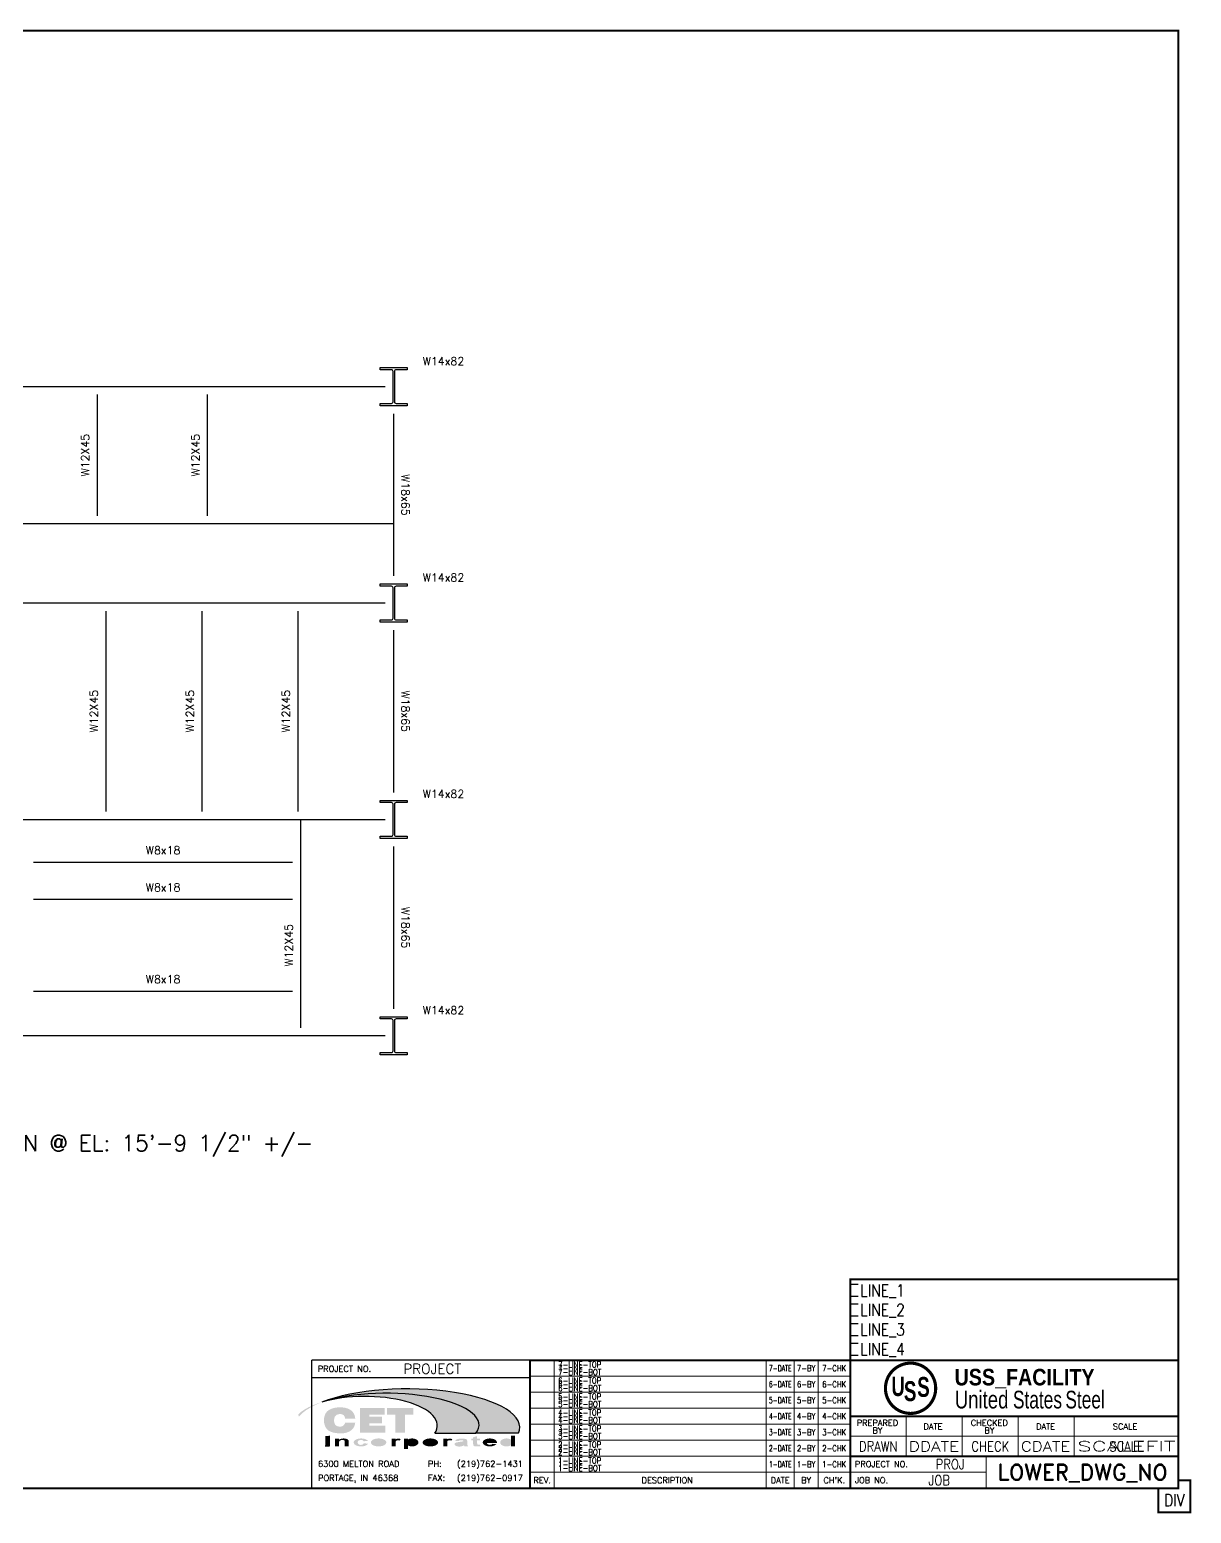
# Model space of a CAD drawing. Header units: inches. Extents: x 4 to 836, y 12 to 2277.
# Drawn here: x 401 to 836, y 12 to 568 of the extents above; entities that cross this region are included whole.
import ezdxf
from ezdxf.enums import TextEntityAlignment as Align

# ---------------------------------------------------------------- set-up
doc = ezdxf.new("R2010")
doc.units = ezdxf.units.IN
doc.header["$LTSCALE"] = 9
doc.header["$MEASUREMENT"] = 0
for name, color, linetype in [('BORDER', 7, 'Continuous'), ('L2', 7, 'Continuous'), ('Section', 3, 'Continuous')]:
    doc.layers.add(name, color=color, linetype=linetype)
doc.styles.add('BORDER1', font='romans.shx')
doc.styles.add('BORDER2', font='ROMANS', dxfattribs={"width": 0.8, "height": 0.12})
doc.styles.add('ROMAND', font='romand.shx', dxfattribs={"height": 4.5})
doc.styles.add('ROMANS', font='romans.shx', dxfattribs={"height": 3})
doc.styles.add('USSLOGO', font='sanss___.ttf')
doc.styles.add('USSLOGOBOLD', font='sanssb__.ttf')

msp = doc.modelspace()

# ---------------------------------------------------------------- hatches: boundary and pattern name
at = {"layer": 'BORDER'}
h = msp.add_hatch(dxfattribs=at)
h.set_pattern_fill('DOTS,_O', color=30, scale=5.208482, angle=45)
h.set_pattern_definition([(45, (523.21603, 25.46804), (-0.1150923, 0.3452768), [0, -0.3255301])])
h.paths.add_polyline_path([(501.31, 48.65), (502.48, 49.62), (503.88, 50.56), (505.52, 51.44), (507.37, 52.28), (509.44, 53.05), (511.68, 53.77), (514.11, 54.41), (516.68, 54.98), (519.39, 55.47), (522.21, 55.88), (525.12, 56.2), (528.1, 56.43), (531.13, 56.57), (534.18, 56.62), (537.23, 56.58), (540.26, 56.45), (543.24, 56.23), (546.16, 55.92), (548.98, 55.53), (551.68, 55.05), (554.26, 54.49), (556.68, 53.86), (558.93, 53.15), (560.99, 52.38), (562.84, 51.55), (564.48, 50.67), (565.88, 49.75), (567.04, 48.78), (567.95, 47.78), (568.61, 46.76), (569, 45.72), (569.12, 44.68), (568.98, 43.63), (567.94, 41.63), (583.84, 41.63), (584.29, 43.08), (584.32, 44.35), (584.03, 45.62), (583.41, 46.88), (582.47, 48.11), (581.22, 49.3), (579.66, 50.46), (577.81, 51.56), (575.69, 52.61), (573.3, 53.58), (570.68, 54.48), (567.83, 55.3), (564.78, 56.03), (561.56, 56.67), (558.18, 57.2), (554.68, 57.63), (551.08, 57.96), (547.42, 58.17), (543.71, 58.28), (539.99, 58.27), (536.29, 58.15), (532.63, 57.92), (529.04, 57.58), (525.56, 57.13), (522.2, 56.59), (519, 55.94), (515.98, 55.2), (513.16, 54.37), (510.56, 53.46), (508.21, 52.47), (506.12, 51.42), (504.31, 50.31), (502.8, 49.14), (501.59, 47.94)])
h.paths.add_polyline_path([(534.89, 50.87), (534.89, 48.86), (538.03, 48.86), (538.03, 42.16), (541.04, 42.16), (541.04, 48.86), (544.17, 48.86), (544.17, 50.87)])
h.paths.add_polyline_path([(533.49, 48.86), (533.49, 50.87), (524.7, 50.87), (524.7, 42.16), (533.78, 42.16), (533.78, 44.17), (527.75, 44.17), (527.75, 45.68), (532.42, 45.68), (532.42, 47.61), (527.75, 47.61), (527.75, 48.86)])
h.paths.add_polyline_path([(518.63, 48.51), (518.84, 48.2), (518.96, 47.94), (519.07, 47.63), (519.12, 47.38), (522.4, 47.38), (522.33, 47.87), (522.17, 48.43), (521.94, 48.92), (521.66, 49.34), (521.33, 49.71), (520.97, 50.02), (520.57, 50.28), (520.15, 50.5), (519.72, 50.68), (519.27, 50.82), (518.82, 50.93), (518.38, 51.01), (517.93, 51.06), (517.49, 51.09), (517.06, 51.1), (516.65, 51.09), (516.25, 51.07), (515.88, 51.04), (515.52, 51), (515.17, 50.94), (514.84, 50.88), (514.52, 50.79), (514.21, 50.7), (513.9, 50.58), (513.59, 50.45), (513.3, 50.31), (513.01, 50.15), (512.74, 49.96), (512.49, 49.76), (512.26, 49.53), (512.04, 49.28), (511.86, 49.01), (511.7, 48.7), (511.56, 48.38), (511.45, 48.04), (511.36, 47.69), (511.29, 47.34), (511.24, 47), (511.21, 46.68), (511.19, 46.38), (511.21, 46.09), (511.25, 45.77), (511.32, 45.43), (511.4, 45.08), (511.51, 44.74), (511.64, 44.4), (511.78, 44.08), (511.95, 43.79), (512.14, 43.52), (512.34, 43.28), (512.57, 43.07), (512.81, 42.89), (513.06, 42.72), (513.33, 42.58), (513.62, 42.45), (513.91, 42.34), (514.22, 42.24), (514.53, 42.15), (514.86, 42.08), (515.2, 42.02), (515.55, 41.97), (515.92, 41.93), (516.3, 41.9), (516.7, 41.88), (517.11, 41.87), (517.53, 41.87), (517.95, 41.89), (518.39, 41.93), (518.82, 42), (519.26, 42.1), (519.69, 42.24), (520.11, 42.42), (520.53, 42.64), (520.92, 42.9), (521.29, 43.22), (521.63, 43.58), (521.91, 43.99), (522.15, 44.45), (522.32, 44.96), (522.39, 45.38), (519.1, 45.38), (519.03, 45.14), (518.8, 44.74), (518.5, 44.4), (518.17, 44.15), (517.8, 43.98), (517.43, 43.89), (517.05, 43.87), (516.69, 43.89), (516.33, 43.94), (516.01, 44.01), (515.71, 44.12), (515.44, 44.27), (515.21, 44.45), (515.03, 44.67), (514.87, 44.92), (514.75, 45.18), (514.65, 45.46), (514.58, 45.75), (514.53, 46.05), (514.51, 46.36), (514.51, 46.7), (514.55, 47.03), (514.62, 47.37), (514.73, 47.69), (514.89, 48), (515.08, 48.28), (515.31, 48.53), (515.57, 48.73), (515.84, 48.87), (516.12, 48.97), (516.41, 49.03), (516.7, 49.07), (517.01, 49.09), (517.31, 49.08), (517.62, 49.04), (517.95, 48.94), (518.3, 48.78)])
msp.add_hatch(color=7, dxfattribs=at).paths.add_polyline_path([(568.98, 43.63), (569.12, 44.68), (569, 45.72), (568.61, 46.76), (567.95, 47.78), (567.04, 48.78), (565.88, 49.75), (564.48, 50.67), (562.84, 51.55), (560.99, 52.38), (558.93, 53.15), (556.68, 53.86), (554.26, 54.49), (551.68, 55.05), (548.98, 55.53), (546.16, 55.92), (543.24, 56.23), (540.26, 56.45), (537.23, 56.58), (534.18, 56.62), (531.13, 56.57), (528.1, 56.43), (525.12, 56.2), (522.21, 55.88), (519.39, 55.47), (516.68, 54.98), (514.11, 54.41), (511.68, 53.77), (509.44, 53.05), (507.37, 52.28), (505.52, 51.44), (503.88, 50.56), (502.48, 49.62), (501.31, 48.65), (502.45, 49.73), (503.7, 50.56), (505.12, 51.34), (506.71, 52.07), (508.45, 52.74), (510.33, 53.35), (512.34, 53.89), (514.47, 54.35), (516.68, 54.73), (518.97, 55.04), (521.32, 55.26), (523.71, 55.39), (526.12, 55.44), (528.53, 55.41), (530.92, 55.29), (533.28, 55.08), (535.58, 54.79), (537.81, 54.42), (539.95, 53.97), (541.98, 53.45), (543.89, 52.85), (545.66, 52.19), (547.28, 51.47), (548.73, 50.7), (550, 49.88), (551.09, 49.01), (551.98, 48.11), (552.67, 47.18), (553.15, 46.23), (553.42, 45.26), (553.48, 44.29), (553.32, 43.33), (552.51, 41.63), (567.94, 41.63)])
h = msp.add_hatch(color=7, dxfattribs=at)
h.paths.add_polyline_path([(516.64, 51.35), (516.24, 51.33), (515.85, 51.3), (515.48, 51.26), (515.13, 51.2), (514.78, 51.13), (514.45, 51.04), (514.12, 50.94), (513.8, 50.83), (513.49, 50.69), (513.18, 50.54), (512.88, 50.37), (512.59, 50.17), (512.32, 49.96), (512.07, 49.71), (511.84, 49.44), (511.63, 49.14), (511.46, 48.82), (511.32, 48.47), (511.2, 48.11), (511.1, 47.75), (511.03, 47.38), (510.98, 47.03), (510.95, 46.7), (510.93, 46.38), (510.95, 46.06), (511, 45.73), (511.06, 45.37), (511.15, 45.01), (511.26, 44.65), (511.4, 44.3), (511.55, 43.96), (511.73, 43.65), (511.93, 43.36), (512.16, 43.1), (512.4, 42.88), (512.66, 42.68), (512.93, 42.5), (513.22, 42.34), (513.52, 42.21), (513.82, 42.09), (514.14, 41.99), (514.47, 41.9), (514.81, 41.82), (515.16, 41.76), (515.52, 41.71), (515.9, 41.67), (516.28, 41.64), (516.69, 41.62), (517.1, 41.61), (517.53, 41.61), (517.97, 41.63), (518.42, 41.67), (518.87, 41.75), (519.32, 41.85), (519.78, 41.99), (520.22, 42.18), (520.66, 42.41), (521.08, 42.69), (521.47, 43.03), (521.83, 43.41), (522.14, 43.85), (522.39, 44.35), (522.57, 44.9), (522.68, 45.49), (522.7, 45.64), (518.91, 45.64), (518.82, 45.34), (518.73, 45.15), (518.63, 44.98), (518.52, 44.81), (518.39, 44.67), (518.25, 44.54), (518.1, 44.43), (517.95, 44.34), (517.79, 44.26), (517.63, 44.21), (517.46, 44.17), (517.3, 44.14), (517.13, 44.13), (516.96, 44.13), (516.79, 44.14), (516.62, 44.16), (516.46, 44.18), (516.31, 44.21), (516.16, 44.25), (516.02, 44.29), (515.88, 44.34), (515.76, 44.39), (515.64, 44.46), (515.54, 44.53), (515.44, 44.6), (515.35, 44.69), (515.27, 44.78), (515.2, 44.88), (515.13, 44.99), (515.07, 45.1), (515.02, 45.22), (514.97, 45.34), (514.93, 45.47), (514.89, 45.6), (514.85, 45.73), (514.82, 45.87), (514.8, 46.01), (514.79, 46.15), (514.77, 46.3), (514.77, 46.45), (514.77, 46.6), (514.78, 46.75), (514.8, 46.91), (514.82, 47.07), (514.85, 47.22), (514.9, 47.37), (514.95, 47.52), (515.01, 47.66), (515.07, 47.8), (515.15, 47.93), (515.24, 48.05), (515.34, 48.17), (515.44, 48.28), (515.54, 48.38), (515.66, 48.46), (515.77, 48.54), (515.89, 48.6), (516.01, 48.66), (516.13, 48.7), (516.26, 48.74), (516.39, 48.76), (516.52, 48.79), (516.66, 48.8), (516.8, 48.81), (516.93, 48.82), (517.07, 48.82), (517.21, 48.82), (517.35, 48.81), (517.49, 48.79), (517.64, 48.76), (517.78, 48.72), (517.93, 48.66), (518.08, 48.59), (518.22, 48.51), (518.36, 48.39), (518.49, 48.25), (518.61, 48.07), (518.72, 47.84), (518.81, 47.57), (518.91, 47.12), (522.7, 47.12), (522.68, 47.27), (522.58, 47.93), (522.41, 48.52), (522.17, 49.04), (521.87, 49.5), (521.52, 49.89), (521.12, 50.23), (520.7, 50.51), (520.26, 50.74), (519.8, 50.93), (519.34, 51.07), (518.88, 51.19), (518.41, 51.27), (517.95, 51.32), (517.5, 51.35), (517.06, 51.36)])
h.paths.add_polyline_path([(516.65, 51.09), (517.06, 51.1), (517.49, 51.09), (517.93, 51.06), (518.38, 51.01), (518.82, 50.93), (519.27, 50.82), (519.72, 50.68), (520.15, 50.5), (520.57, 50.28), (520.97, 50.02), (521.33, 49.71), (521.66, 49.34), (521.94, 48.92), (522.17, 48.43), (522.33, 47.87), (522.4, 47.38), (519.12, 47.38), (519.07, 47.63), (518.96, 47.94), (518.84, 48.2), (518.7, 48.41), (518.54, 48.58), (518.37, 48.72), (518.2, 48.82), (518.03, 48.9), (517.86, 48.97), (517.7, 49.01), (517.54, 49.05), (517.38, 49.07), (517.23, 49.08), (517.07, 49.09), (516.92, 49.08), (516.78, 49.07), (516.63, 49.06), (516.49, 49.04), (516.34, 49.02), (516.2, 48.99), (516.05, 48.95), (515.91, 48.9), (515.77, 48.84), (515.64, 48.76), (515.5, 48.68), (515.38, 48.58), (515.25, 48.46), (515.14, 48.34), (515.03, 48.21), (514.94, 48.07), (514.85, 47.92), (514.77, 47.77), (514.7, 47.61), (514.65, 47.45), (514.6, 47.28), (514.57, 47.11), (514.54, 46.94), (514.52, 46.78), (514.51, 46.61), (514.51, 46.45), (514.51, 46.29), (514.53, 46.13), (514.54, 45.97), (514.57, 45.82), (514.6, 45.67), (514.64, 45.53), (514.68, 45.39), (514.73, 45.25), (514.78, 45.12), (514.84, 44.99), (514.91, 44.86), (514.99, 44.74), (515.07, 44.62), (515.16, 44.51), (515.27, 44.41), (515.38, 44.32), (515.51, 44.23), (515.64, 44.16), (515.78, 44.1), (515.93, 44.04), (516.09, 43.99), (516.25, 43.96), (516.42, 43.92), (516.59, 43.9), (516.77, 43.88), (516.95, 43.87), (517.14, 43.87), (517.32, 43.89), (517.51, 43.91), (517.7, 43.96), (517.89, 44.02), (518.07, 44.1), (518.25, 44.21), (518.42, 44.34), (518.58, 44.49), (518.72, 44.65), (518.85, 44.84), (518.97, 45.04), (519.06, 45.25), (519.1, 45.38), (522.39, 45.38), (522.32, 44.96), (522.15, 44.45), (521.91, 43.99), (521.63, 43.58), (521.29, 43.22), (520.92, 42.9), (520.53, 42.64), (520.11, 42.42), (519.69, 42.24), (519.26, 42.1), (518.82, 42), (518.39, 41.93), (517.95, 41.89), (517.53, 41.87), (517.11, 41.87), (516.7, 41.88), (516.3, 41.9), (515.92, 41.93), (515.55, 41.97), (515.2, 42.02), (514.86, 42.08), (514.53, 42.15), (514.22, 42.24), (513.91, 42.34), (513.62, 42.45), (513.33, 42.58), (513.06, 42.72), (512.81, 42.89), (512.57, 43.07), (512.34, 43.28), (512.14, 43.52), (511.95, 43.79), (511.78, 44.08), (511.64, 44.4), (511.51, 44.74), (511.4, 45.08), (511.32, 45.43), (511.25, 45.77), (511.21, 46.09), (511.19, 46.38), (511.21, 46.68), (511.24, 47), (511.29, 47.34), (511.36, 47.69), (511.45, 48.04), (511.56, 48.38), (511.7, 48.7), (511.86, 49.01), (512.04, 49.28), (512.26, 49.53), (512.49, 49.76), (512.74, 49.96), (513.01, 50.15), (513.3, 50.31), (513.59, 50.45), (513.9, 50.58), (514.21, 50.7), (514.52, 50.79), (514.84, 50.88), (515.17, 50.94), (515.52, 51), (515.88, 51.04), (516.25, 51.07)], flags=0)
h = msp.add_hatch(color=7, dxfattribs=at)
h.paths.add_polyline_path([(533.75, 48.6), (533.75, 51.13), (524.44, 51.13), (524.44, 41.9), (534.04, 41.9), (534.04, 44.43), (528.01, 44.43), (528.01, 45.42), (532.68, 45.42), (532.68, 47.87), (528.01, 47.87), (528.01, 48.6)])
h.paths.add_polyline_path([(527.75, 48.86), (527.75, 47.61), (532.42, 47.61), (532.42, 45.68), (527.75, 45.68), (527.75, 44.17), (533.78, 44.17), (533.78, 42.16), (524.7, 42.16), (524.7, 50.87), (533.49, 50.87), (533.49, 48.86)], flags=0)
h = msp.add_hatch(color=7, dxfattribs=at)
h.paths.add_polyline_path([(537.77, 48.6), (537.77, 41.9), (541.3, 41.9), (541.3, 48.6), (544.43, 48.6), (544.43, 51.13), (534.63, 51.13), (534.63, 48.6)])
h.paths.add_polyline_path([(534.89, 48.86), (534.89, 50.87), (544.17, 50.87), (544.17, 48.86), (541.04, 48.86), (541.04, 42.16), (538.03, 42.16), (538.03, 48.86)], flags=0)
h = msp.add_hatch(color=7, dxfattribs=at)
h.dxf.hatch_style = 1
h.paths.add_polyline_path([(518.76, 36.79), (520.23, 36.79), (520.23, 38.79), (520.23, 38.79), (520.23, 38.87), (520.21, 38.94), (520.17, 39.02), (520.12, 39.09), (520.06, 39.16), (519.99, 39.23), (519.9, 39.3), (519.8, 39.36), (519.69, 39.42), (519.04, 39.64, 0.189321), (516.48, 39.16), (516.59, 38.38, -0.299251), (517.75, 39.12), (517.7, 39.12), (517.78, 39.12), (517.87, 39.12), (517.95, 39.12), (518.03, 39.11), (518.12, 39.1), (518.19, 39.08), (518.27, 39.06), (518.34, 39.04), (518.41, 39.01), (518.47, 38.98), (518.53, 38.95), (518.58, 38.92), (518.63, 38.88), (518.67, 38.84), (518.7, 38.8), (518.72, 38.76), (518.74, 38.72), (518.75, 38.68), (518.76, 38.63)])
h = msp.add_hatch(color=7, dxfattribs=at)
h.dxf.hatch_style = 1
h.paths.add_polyline_path([(528.57, 38.2), (528.58, 38.07), (528.62, 37.94), (528.67, 37.81), (528.75, 37.68), (528.85, 37.56), (528.97, 37.45), (529.11, 37.34), (529.26, 37.23), (529.44, 37.14), (529.63, 37.05), (529.83, 36.97), (530.05, 36.9), (530.28, 36.84), (530.51, 36.79), (530.76, 36.76), (531.01, 36.73), (531.26, 36.72), (531.52, 36.71), (531.77, 36.72), (532.02, 36.74), (532.27, 36.77), (532.51, 36.82), (532.74, 36.87), (532.97, 36.93), (533.18, 37.01), (533.37, 37.09), (533.56, 37.18), (533.72, 37.28), (533.87, 37.39), (534, 37.5), (534.11, 37.62), (534.2, 37.75), (534.26, 37.87), (534.31, 38), (534.33, 38.13), (534.33, 38.27), (534.31, 38.4), (534.26, 38.53), (534.2, 38.65), (534.11, 38.78), (534, 38.9), (533.87, 39.01), (533.72, 39.12), (533.56, 39.22), (533.37, 39.31), (533.18, 39.39), (532.97, 39.47), (532.74, 39.53), (532.51, 39.58), (532.27, 39.63), (532.02, 39.66), (531.77, 39.68), (531.52, 39.69), (531.26, 39.69), (531.01, 39.67), (530.76, 39.64), (530.51, 39.61), (530.28, 39.56), (530.05, 39.5), (529.83, 39.43), (529.63, 39.35), (529.44, 39.26), (529.26, 39.17), (529.11, 39.06), (528.97, 38.95), (528.85, 38.84), (528.75, 38.72), (528.67, 38.59), (528.62, 38.46), (528.58, 38.33)])
h.paths.add_polyline_path([(530.07, 38.19), (530.08, 38.11), (530.09, 38.03), (530.12, 37.95), (530.15, 37.88), (530.2, 37.81), (530.25, 37.74), (530.32, 37.67), (530.39, 37.61), (530.47, 37.56), (530.56, 37.5), (530.65, 37.46), (530.75, 37.42), (530.86, 37.38), (530.97, 37.35), (531.08, 37.33), (531.19, 37.31), (531.31, 37.31), (531.43, 37.3), (531.54, 37.31), (531.66, 37.32), (531.77, 37.34), (531.88, 37.37), (531.99, 37.4), (532.09, 37.44), (532.19, 37.48), (532.28, 37.53), (532.37, 37.58), (532.44, 37.64), (532.51, 37.71), (532.57, 37.77), (532.62, 37.84), (532.66, 37.92), (532.69, 37.99), (532.71, 38.07), (532.72, 38.15), (532.72, 38.23), (532.71, 38.3), (532.69, 38.38), (532.66, 38.46), (532.62, 38.53), (532.57, 38.6), (532.51, 38.67), (532.44, 38.73), (532.37, 38.79), (532.28, 38.84), (532.19, 38.89), (532.09, 38.94), (531.99, 38.98), (531.88, 39.01), (531.77, 39.03), (531.66, 39.05), (531.54, 39.06), (531.43, 39.07), (531.31, 39.07), (531.19, 39.06), (531.08, 39.04), (530.97, 39.02), (530.86, 38.99), (530.75, 38.96), (530.65, 38.92), (530.56, 38.87), (530.47, 38.82), (530.39, 38.76), (530.32, 38.7), (530.25, 38.63), (530.2, 38.56), (530.15, 38.49), (530.12, 38.42), (530.09, 38.34), (530.08, 38.26)], flags=0)
h.paths.add_polyline_path([(525.94, 37.93), (525.9, 37.85), (525.85, 37.78), (525.8, 37.7), (525.74, 37.64), (525.67, 37.58), (525.6, 37.52), (525.51, 37.47), (525.43, 37.42), (525.34, 37.38), (525.24, 37.35), (525.14, 37.32), (525.04, 37.3), (524.93, 37.29), (524.83, 37.28), (524.72, 37.28), (524.62, 37.29), (524.52, 37.31), (524.42, 37.33), (524.32, 37.36), (524.22, 37.4), (524.13, 37.44), (524.05, 37.49), (523.97, 37.55), (523.9, 37.61), (523.84, 37.67), (523.78, 37.74), (523.73, 37.81), (523.69, 37.89), (523.66, 37.97), (523.63, 38.05), (523.62, 38.13), (523.62, 38.21), (523.62, 38.29), (523.63, 38.38), (523.66, 38.46), (523.69, 38.53), (523.73, 38.61), (523.78, 38.68), (523.84, 38.75), (523.9, 38.82), (523.97, 38.88), (524.05, 38.93), (524.14, 38.98), (524.23, 39.02), (524.32, 39.06), (524.42, 39.09), (524.52, 39.11), (524.62, 39.13), (524.73, 39.14), (524.83, 39.14), (524.94, 39.13), (525.04, 39.12), (525.14, 39.1), (525.24, 39.08), (525.34, 39.04), (525.43, 39), (525.52, 38.96), (525.6, 38.9), (525.67, 38.85), (525.74, 38.78), (525.8, 38.72), (525.86, 38.65), (525.9, 38.57), (525.85, 38.65), (527.47, 38.76), (527.6, 38.52), (527.54, 38.65), (527.46, 38.77), (527.35, 38.89), (527.23, 39.01), (527.08, 39.11), (526.92, 39.22), (526.75, 39.31), (526.56, 39.39), (526.35, 39.47), (526.14, 39.53), (525.91, 39.59), (525.68, 39.63), (525.44, 39.66), (525.19, 39.68), (524.95, 39.69), (524.7, 39.68), (524.45, 39.67), (524.21, 39.64), (523.98, 39.6), (523.75, 39.55), (523.53, 39.49), (523.32, 39.42), (523.12, 39.34), (522.94, 39.25), (522.78, 39.15), (522.63, 39.04), (522.5, 38.93), (522.38, 38.81), (522.29, 38.69), (522.22, 38.56), (522.17, 38.43), (522.14, 38.3), (522.14, 38.17), (522.16, 38.03), (522.19, 37.9), (522.25, 37.77), (522.33, 37.65), (522.44, 37.53), (522.56, 37.41), (522.7, 37.3), (522.86, 37.2), (523.03, 37.11), (523.22, 37.02), (523.42, 36.94), (523.64, 36.88), (523.86, 36.82), (524.09, 36.78), (524.33, 36.74), (524.58, 36.72), (524.82, 36.71), (525.07, 36.72), (525.31, 36.73), (525.56, 36.75), (525.79, 36.79), (526.02, 36.84), (526.24, 36.9), (526.46, 36.97), (526.65, 37.05), (526.84, 37.14), (527.01, 37.23), (527.16, 37.34), (527.29, 37.45), (527.41, 37.57), (527.5, 37.69), (527.57, 37.82), (527.63, 37.95), (527.54, 37.75), (525.9, 37.86)])
h = msp.add_hatch(color=7, dxfattribs=at)
h.dxf.hatch_style = 1
h.paths.add_polyline_path([(541.68, 38.11), (541.7, 37.98), (541.74, 37.85), (541.8, 37.72), (541.87, 37.6), (541.97, 37.48), (542.08, 37.37), (542.2, 37.26), (542.34, 37.16), (542.5, 37.07), (542.66, 36.99), (542.84, 36.92), (543.03, 36.85), (543.22, 36.8), (543.42, 36.76), (543.63, 36.73), (543.84, 36.72), (544.05, 36.71), (544.26, 36.72), (544.47, 36.74), (544.67, 36.77), (544.87, 36.81), (545.06, 36.86), (545.25, 36.93), (545.42, 37), (545.59, 37.08), (545.74, 37.18), (545.88, 37.28), (546, 37.38), (546.11, 37.5), (546.2, 37.62), (546.27, 37.74), (546.33, 37.87), (546.37, 38), (546.39, 38.13), (546.39, 38.27), (546.37, 38.4), (546.33, 38.53), (546.27, 38.66), (546.2, 38.78), (546.11, 38.9), (546, 39.02), (545.88, 39.12), (545.74, 39.23), (545.59, 39.32), (545.42, 39.4), (545.25, 39.47), (545.06, 39.54), (544.87, 39.59), (544.67, 39.63), (544.47, 39.66), (544.26, 39.68), (544.05, 39.69), (543.84, 39.68), (543.63, 39.67), (543.42, 39.64), (543.22, 39.6), (543.03, 39.55), (542.84, 39.49), (542.66, 39.41), (542.5, 39.33), (542.34, 39.24), (542.2, 39.14), (542.08, 39.03), (541.97, 38.92), (541.87, 38.8), (541.8, 38.68), (541.74, 38.55), (541.7, 38.42), (541.68, 38.29), (541.68, 38.34), (541.68, 38.06)])
h.paths.add_polyline_path([(542.47, 38.19), (542.47, 38.11), (542.49, 38.03), (542.51, 37.95), (542.55, 37.88), (542.59, 37.81), (542.64, 37.74), (542.7, 37.67), (542.77, 37.61), (542.84, 37.56), (542.92, 37.5), (543.01, 37.46), (543.1, 37.42), (543.2, 37.38), (543.3, 37.35), (543.41, 37.33), (543.52, 37.31), (543.63, 37.31), (543.74, 37.3), (543.84, 37.31), (543.95, 37.32), (544.06, 37.34), (544.16, 37.37), (544.26, 37.4), (544.36, 37.44), (544.45, 37.48), (544.53, 37.53), (544.61, 37.58), (544.68, 37.64), (544.75, 37.71), (544.8, 37.77), (544.85, 37.84), (544.89, 37.92), (544.92, 37.99), (544.94, 38.07), (544.94, 38.15), (544.94, 38.23), (544.94, 38.3), (544.92, 38.38), (544.89, 38.46), (544.85, 38.53), (544.8, 38.6), (544.75, 38.67), (544.68, 38.73), (544.61, 38.79), (544.53, 38.84), (544.45, 38.89), (544.36, 38.94), (544.26, 38.98), (544.16, 39.01), (544.06, 39.03), (543.95, 39.05), (543.84, 39.06), (543.74, 39.07), (543.63, 39.07), (543.52, 39.06), (543.41, 39.04), (543.3, 39.02), (543.2, 38.99), (543.1, 38.96), (543.01, 38.92), (542.92, 38.87), (542.84, 38.82), (542.77, 38.76), (542.7, 38.7), (542.64, 38.63), (542.59, 38.56), (542.55, 38.49), (542.51, 38.42), (542.49, 38.34), (542.47, 38.26)], flags=0)
h = msp.add_hatch(color=7, dxfattribs=at)
h.dxf.hatch_style = 1
h.paths.add_polyline_path([(547.98, 38.2), (547.99, 38.07), (548.02, 37.94), (548.08, 37.81), (548.16, 37.68), (548.25, 37.56), (548.37, 37.45), (548.51, 37.34), (548.67, 37.23), (548.84, 37.14), (549.03, 37.05), (549.24, 36.97), (549.45, 36.9), (549.68, 36.84), (549.92, 36.79), (550.16, 36.76), (550.41, 36.73), (550.67, 36.72), (550.92, 36.71), (551.18, 36.72), (551.43, 36.74), (551.68, 36.77), (551.92, 36.82), (552.15, 36.87), (552.37, 36.93), (552.58, 37.01), (552.78, 37.09), (552.96, 37.18), (553.13, 37.28), (553.28, 37.39), (553.4, 37.5), (553.51, 37.62), (553.6, 37.75), (553.67, 37.87), (553.71, 38), (553.74, 38.13), (553.74, 38.27), (553.71, 38.4), (553.67, 38.53), (553.6, 38.65), (553.51, 38.78), (553.4, 38.9), (553.28, 39.01), (553.13, 39.12), (552.96, 39.22), (552.78, 39.31), (552.58, 39.39), (552.37, 39.47), (552.15, 39.53), (551.92, 39.58), (551.68, 39.63), (551.43, 39.66), (551.18, 39.68), (550.92, 39.69), (550.67, 39.69), (550.41, 39.67), (550.16, 39.64), (549.92, 39.61), (549.68, 39.56), (549.45, 39.5), (549.24, 39.43), (549.03, 39.35), (548.84, 39.26), (548.67, 39.17), (548.51, 39.06), (548.37, 38.95), (548.25, 38.84), (548.16, 38.72), (548.08, 38.59), (548.02, 38.46), (547.99, 38.33)])
h.paths.add_polyline_path([(549.48, 38.19), (549.48, 38.11), (549.5, 38.03), (549.52, 37.95), (549.56, 37.88), (549.61, 37.81), (549.66, 37.74), (549.72, 37.67), (549.8, 37.61), (549.88, 37.56), (549.96, 37.5), (550.06, 37.46), (550.16, 37.42), (550.26, 37.38), (550.37, 37.35), (550.48, 37.33), (550.6, 37.31), (550.72, 37.31), (550.83, 37.3), (550.95, 37.31), (551.07, 37.32), (551.18, 37.34), (551.29, 37.37), (551.4, 37.4), (551.5, 37.44), (551.6, 37.48), (551.69, 37.53), (551.77, 37.58), (551.85, 37.64), (551.91, 37.71), (551.97, 37.77), (552.02, 37.84), (552.07, 37.92), (552.1, 37.99), (552.12, 38.07), (552.13, 38.15), (552.13, 38.23), (552.12, 38.3), (552.1, 38.38), (552.07, 38.46), (552.02, 38.53), (551.97, 38.6), (551.91, 38.67), (551.85, 38.73), (551.77, 38.79), (551.69, 38.84), (551.6, 38.89), (551.5, 38.94), (551.4, 38.98), (551.29, 39.01), (551.18, 39.03), (551.07, 39.05), (550.95, 39.06), (550.83, 39.07), (550.72, 39.07), (550.6, 39.06), (550.48, 39.04), (550.37, 39.02), (550.26, 38.99), (550.16, 38.96), (550.06, 38.92), (549.96, 38.87), (549.88, 38.82), (549.8, 38.76), (549.72, 38.7), (549.66, 38.63), (549.61, 38.56), (549.56, 38.49), (549.52, 38.42), (549.5, 38.34), (549.48, 38.26)], flags=0)
h = msp.add_hatch(color=7, dxfattribs=at)
h.dxf.hatch_style = 1
h.paths.add_polyline_path([(581.76, 38.2), (581.75, 38.07), (581.72, 37.94), (581.68, 37.81), (581.61, 37.68), (581.53, 37.56), (581.44, 37.45), (581.32, 37.34), (581.19, 37.23), (581.05, 37.14), (580.9, 37.05), (580.73, 36.97), (580.55, 36.9), (580.36, 36.84), (580.17, 36.79), (579.97, 36.76), (579.77, 36.73), (579.56, 36.72), (579.35, 36.71), (579.14, 36.72), (578.94, 36.74), (578.73, 36.77), (578.54, 36.82), (578.35, 36.87), (578.16, 36.93), (577.99, 37.01), (577.83, 37.09), (577.68, 37.18), (577.54, 37.28), (577.42, 37.39), (577.32, 37.5), (577.23, 37.62), (577.16, 37.75), (577.1, 37.87), (577.06, 38), (577.05, 38.13), (577.05, 38.27), (577.06, 38.4), (577.1, 38.53), (577.16, 38.65), (577.23, 38.78), (577.32, 38.9), (577.42, 39.01), (577.54, 39.12), (577.68, 39.22), (577.83, 39.31), (577.99, 39.39), (578.16, 39.47), (578.35, 39.53), (578.54, 39.58), (578.73, 39.63), (578.94, 39.66), (579.14, 39.68), (579.35, 39.69), (579.56, 39.69), (579.77, 39.67), (579.97, 39.64), (580.17, 39.61), (580.36, 39.56), (580.55, 39.5), (580.73, 39.43), (580.9, 39.35), (581.05, 39.26), (581.19, 39.17), (581.32, 39.06), (581.44, 38.95), (581.53, 38.84), (581.61, 38.72), (581.68, 38.59), (581.72, 38.46), (581.75, 38.33)])
h.paths.add_polyline_path([(581, 38.19), (580.99, 38.11), (580.98, 38.03), (580.96, 37.95), (580.92, 37.88), (580.88, 37.81), (580.83, 37.74), (580.77, 37.67), (580.7, 37.61), (580.63, 37.56), (580.55, 37.5), (580.46, 37.46), (580.36, 37.42), (580.27, 37.38), (580.16, 37.35), (580.06, 37.33), (579.95, 37.31), (579.84, 37.31), (579.73, 37.3), (579.62, 37.31), (579.52, 37.32), (579.41, 37.34), (579.31, 37.37), (579.21, 37.4), (579.11, 37.44), (579.02, 37.48), (578.94, 37.53), (578.86, 37.58), (578.79, 37.64), (578.72, 37.71), (578.67, 37.77), (578.62, 37.84), (578.58, 37.92), (578.55, 37.99), (578.53, 38.07), (578.52, 38.15), (578.52, 38.23), (578.53, 38.3), (578.55, 38.38), (578.58, 38.46), (578.62, 38.53), (578.67, 38.6), (578.72, 38.67), (578.79, 38.73), (578.86, 38.79), (578.94, 38.84), (579.02, 38.89), (579.11, 38.94), (579.21, 38.98), (579.31, 39.01), (579.41, 39.03), (579.52, 39.05), (579.62, 39.06), (579.73, 39.07), (579.84, 39.07), (579.95, 39.06), (580.06, 39.04), (580.16, 39.02), (580.27, 38.99), (580.36, 38.96), (580.46, 38.92), (580.55, 38.87), (580.63, 38.82), (580.7, 38.76), (580.77, 38.7), (580.83, 38.63), (580.88, 38.56), (580.92, 38.49), (580.96, 38.42), (580.98, 38.34), (580.99, 38.26)], flags=0)
h.paths.add_polyline_path([(568.4, 39.57), (568.4, 40.58), (566.9, 40.11), (566.9, 39.57), (566.22, 39.57), (566.22, 38.98), (566.9, 38.98), (566.9, 37.69), (566.91, 37.57), (566.92, 37.46), (566.93, 37.35), (566.95, 37.26), (566.98, 37.18), (567.01, 37.11), (567.04, 37.04), (567.09, 36.98), (567.14, 36.93), (567.2, 36.89), (567.27, 36.85), (567.35, 36.81), (567.45, 36.78), (567.55, 36.75), (567.66, 36.73), (567.79, 36.71), (567.92, 36.69), (568.08, 36.68), (568.25, 36.68), (568.45, 36.68), (568.68, 36.69), (568.94, 36.71), (569.25, 36.74), (569.59, 36.78), (569.5, 37.37), (569.34, 37.34), (569.2, 37.32), (569.08, 37.31), (568.97, 37.31), (568.87, 37.31), (568.79, 37.32), (568.71, 37.34), (568.65, 37.36), (568.59, 37.39), (568.54, 37.42), (568.5, 37.46), (568.46, 37.52), (568.43, 37.6), (568.42, 37.71), (568.41, 37.85), (568.4, 38.02), (568.4, 38.98), (569.47, 38.98), (569.47, 39.57)])
h.paths.add_polyline_path([(563.2, 38.61), (563.14, 38.59), (563.07, 38.58), (563.01, 38.57), (562.95, 38.56), (562.87, 38.55), (562.8, 38.54), (562.71, 38.53), (562.62, 38.52), (562.53, 38.51), (562.43, 38.5), (562.33, 38.48), (562.23, 38.47), (562.12, 38.45), (562.01, 38.44), (561.9, 38.42), (561.79, 38.4), (561.67, 38.38), (561.55, 38.36), (561.42, 38.34), (561.29, 38.32), (561.16, 38.3), (561.03, 38.27), (560.9, 38.24), (560.77, 38.21), (560.65, 38.18), (560.53, 38.14), (560.42, 38.1), (560.33, 38.05), (560.24, 38), (560.17, 37.94), (560.1, 37.89), (560.05, 37.83), (560.01, 37.76), (559.97, 37.7), (559.95, 37.64), (559.94, 37.57), (559.93, 37.51), (559.94, 37.44), (559.95, 37.38), (559.98, 37.32), (560.01, 37.26), (560.06, 37.2), (560.11, 37.14), (560.17, 37.09), (560.25, 37.04), (560.33, 36.99), (560.41, 36.94), (560.5, 36.9), (560.6, 36.86), (560.7, 36.82), (560.8, 36.79), (560.9, 36.76), (561, 36.74), (561.1, 36.71), (561.2, 36.7), (561.3, 36.68), (561.4, 36.67), (561.49, 36.66), (561.59, 36.65), (561.68, 36.65), (561.76, 36.65), (561.85, 36.66), (561.94, 36.66), (562.03, 36.67), (562.12, 36.68), (562.21, 36.69), (562.31, 36.71), (562.42, 36.72), (562.53, 36.75), (562.65, 36.77), (562.79, 36.81), (562.93, 36.85), (563.08, 36.91), (563.25, 36.99), (563.43, 37.08), (563.66, 36.75), (565.08, 36.75), (564.97, 36.87), (564.88, 36.99), (564.81, 37.1), (564.76, 37.21), (564.72, 37.32), (564.7, 37.43), (564.68, 37.54), (564.68, 37.66), (564.67, 37.8), (564.68, 37.94), (564.68, 38.08), (564.68, 38.22), (564.69, 38.36), (564.69, 38.5), (564.69, 38.63), (564.68, 38.75), (564.67, 38.86), (564.65, 38.96), (564.63, 39.04), (564.6, 39.11), (564.56, 39.18), (564.52, 39.24), (564.48, 39.29), (564.42, 39.33), (564.37, 39.37), (564.31, 39.4), (564.24, 39.44), (564.17, 39.46), (564.08, 39.49), (563.99, 39.51), (563.89, 39.53), (563.78, 39.55), (563.66, 39.57), (563.53, 39.58), (563.39, 39.6), (563.24, 39.61), (563.09, 39.62), (562.93, 39.63), (562.77, 39.63), (562.61, 39.63), (562.45, 39.63), (562.28, 39.63), (562.12, 39.62), (561.95, 39.61), (561.79, 39.59), (561.62, 39.57), (561.46, 39.54), (561.29, 39.51), (561.13, 39.47), (560.97, 39.42), (560.81, 39.36), (560.66, 39.28), (560.52, 39.19), (560.38, 39.09), (560.25, 38.96), (560.13, 38.82), (561.46, 38.7), (561.58, 38.82), (561.71, 38.91), (561.84, 38.98), (561.97, 39.02), (562.11, 39.04), (562.24, 39.05), (562.37, 39.04), (562.49, 39.04), (562.6, 39.03), (562.7, 39.02), (562.8, 39.01), (562.88, 39), (562.96, 38.98), (563.02, 38.97), (563.08, 38.95), (563.16, 38.91), (563.22, 38.85), (563.26, 38.78), (563.27, 38.71), (563.26, 38.65)])
h.paths.add_polyline_path([(563.24, 38.08), (563.25, 37.91), (563.24, 37.78), (563.21, 37.67), (563.17, 37.59), (563.11, 37.52), (563.05, 37.47), (562.98, 37.43), (562.91, 37.4), (562.83, 37.37), (562.75, 37.35), (562.67, 37.32), (562.59, 37.31), (562.51, 37.3), (562.42, 37.29), (562.34, 37.28), (562.27, 37.28), (562.19, 37.27), (562.12, 37.28), (562.05, 37.28), (561.98, 37.29), (561.92, 37.3), (561.85, 37.31), (561.8, 37.32), (561.75, 37.33), (561.67, 37.35), (561.59, 37.39), (561.52, 37.43), (561.47, 37.48), (561.43, 37.54), (561.41, 37.61), (561.43, 37.69), (561.48, 37.74), (561.53, 37.78), (561.61, 37.82), (561.7, 37.85), (561.84, 37.89), (562.01, 37.93), (562.23, 37.96), (562.5, 38), (562.83, 38.04)], flags=0)
h = msp.add_hatch(color=7, dxfattribs=at)
h.dxf.hatch_style = 1
h.paths.add_polyline_path([(575.8, 38.07), (575.81, 38.2), (575.8, 38.34), (575.77, 38.47), (575.72, 38.59), (575.64, 38.72), (575.55, 38.84), (575.44, 38.96), (575.32, 39.07), (575.17, 39.17), (575.01, 39.27), (574.83, 39.35), (574.65, 39.43), (574.45, 39.5), (574.24, 39.56), (574.02, 39.61), (573.79, 39.65), (573.56, 39.67), (573.33, 39.69), (573.1, 39.69), (572.86, 39.68), (572.63, 39.66), (572.4, 39.63), (572.18, 39.58), (571.97, 39.53), (571.76, 39.46), (571.57, 39.39), (571.39, 39.3), (571.22, 39.21), (571.07, 39.11), (570.94, 39), (570.82, 38.89), (570.72, 38.77), (570.64, 38.65), (570.58, 38.52), (570.54, 38.39), (570.52, 38.26), (570.52, 38.13), (570.54, 38), (570.58, 37.87), (570.65, 37.74), (570.73, 37.62), (570.83, 37.5), (570.95, 37.38), (571.09, 37.28), (571.24, 37.18), (571.41, 37.09), (571.59, 37), (571.79, 36.93), (571.99, 36.87), (572.21, 36.81), (572.43, 36.77), (572.66, 36.74), (572.89, 36.72), (573.12, 36.71), (573.36, 36.72), (573.59, 36.73), (573.82, 36.76), (574.04, 36.8), (574.26, 36.85), (574.47, 36.91), (574.67, 36.98), (574.86, 37.06), (575.03, 37.14), (575.19, 37.24), (575.33, 37.35), (575.46, 37.46), (575.56, 37.57), (575.65, 37.7), (575.72, 37.82), (575.56, 37.57), (574.17, 37.69), (574.25, 37.78), (574.2, 37.72), (574.14, 37.65), (574.07, 37.59), (574, 37.53), (573.91, 37.48), (573.83, 37.44), (573.73, 37.4), (573.64, 37.37), (573.54, 37.34), (573.44, 37.32), (573.33, 37.31), (573.23, 37.3), (573.12, 37.3), (573.01, 37.31), (572.91, 37.32), (572.81, 37.35), (572.71, 37.37), (572.61, 37.41), (572.52, 37.45), (572.44, 37.5), (572.36, 37.55), (572.29, 37.61), (572.22, 37.67), (572.16, 37.73), (572.11, 37.8), (572.07, 37.88), (572.03, 37.95), (572.01, 38.03), (572.02, 37.97), (575.78, 37.97)])
h.paths.add_polyline_path([(572.02, 38.41), (572.05, 38.48), (572.08, 38.55), (572.13, 38.62), (572.18, 38.69), (572.24, 38.75), (572.31, 38.81), (572.38, 38.87), (572.46, 38.92), (572.55, 38.96), (572.64, 39), (572.73, 39.03), (572.83, 39.06), (572.93, 39.08), (573.03, 39.09), (573.14, 39.1), (573.24, 39.1), (573.34, 39.09), (573.45, 39.08), (573.55, 39.06), (573.64, 39.03), (573.74, 39), (573.83, 38.96), (573.91, 38.92), (573.99, 38.87), (574.07, 38.81), (574.14, 38.75), (574.2, 38.69), (574.25, 38.62), (574.29, 38.55), (574.33, 38.48), (574.36, 38.41), (574.33, 38.47), (572.04, 38.47)], flags=0)

# ---------------------------------------------------------------- linework, layer by layer
for p, q in [((708.27, 97.5), (711.27, 97.5)), ((708.27, 93), (711.27, 93)), ((708.27, 90.12), (711.27, 90.12)), ((708.27, 85.62), (711.27, 85.62)), ((708.27, 82.75), (711.27, 82.75)), ((708.27, 78.25), (711.27, 78.25)), ((708.27, 75.37), (711.27, 75.37)), ((588.27, 69), (506.45, 69)), ((506.45, 21), (506.45, 69)), ((708.27, 70.87), (711.27, 70.87)), ((506.45, 62.57), (588.27, 62.57))]:
    msp.add_line(p, q, dxfattribs=at)
at = {"layer": 'BORDER', "color": 7}
for p, q in [((512.94, 40.67), (512.94, 36.84)), ((512.94, 40.67), (512.94, 36.84)), ((552.51, 41.63), (567.94, 41.63)), ((512.94, 36.84), (511.43, 36.84)), ((512.94, 36.84), (511.43, 36.84))]:
    msp.add_line(p, q, dxfattribs=at)
at = {"layer": 'BORDER', "color": 30}
msp.add_line((583.84, 41.63), (567.94, 41.63), dxfattribs=at)
at = {"layer": 'BORDER'}
for points, const_width in [([(26.4, 21), (831.27, 21), (831.27, 567.48), (26.4, 567.48), (26.4, 21)], 0.742), ([(708.27, 21), (708.27, 99.31), (831.27, 99.31)], 0.75), ([(588.27, 21), (588.27, 69), (831.48, 69)], 0.75), ([(597.27, 21), (597.27, 69)], 0.375), ([(676.77, 21), (676.77, 69)], 0.375), ([(687.27, 21), (687.27, 69)], 0.375), ([(696.27, 21), (696.27, 69)], 0.375), ([(588.27, 63), (708.27, 63)], 0.375), ([(588.27, 57), (708.27, 57)], 0.375), ([(588.27, 51), (708.27, 51)], 0.375), ([(588.27, 45), (708.27, 45)], 0.375), ([(708.27, 48), (831.48, 48)], 0.75), ([(729.27, 33), (729.27, 48)], 0.375), ([(750.27, 33), (750.27, 48)], 0.375), ([(771.27, 33), (771.27, 48)], 0.375), ([(792.27, 33), (792.27, 48)], 0.375), ([(588.27, 39), (708.27, 39)], 0.375), ([(708.27, 40.5), (831.48, 40.5)], 0.375), ([(588.27, 33), (708.27, 33)], 0.375), ([(708.27, 33), (831.48, 33)], 0.75), ([(759.27, 21), (759.27, 33)], 0.375), ([(588.27, 27), (708.27, 27)], 0.375), ([(708.27, 27), (759.27, 27)], 0.375), ([(831.27, 24), (835.77, 24), (835.77, 12), (823.77, 12), (823.77, 21)], 0.75)]:
    msp.add_lwpolyline(points, dxfattribs=dict(at, const_width=const_width))
at = {"layer": 'BORDER', "ltscale": 2, "const_width": 0.75}
for points in [[(624.23, 69), (636.24, 69)], [(641.93, 69), (624.23, 69)], [(636.24, 69), (648.24, 69)], [(648.24, 69), (660.25, 69)], [(660.25, 69), (672.25, 69)], [(672.25, 69), (684.26, 69)], [(684.26, 69), (696.27, 69)]]:
    msp.add_lwpolyline(points, dxfattribs=at)
at = {"layer": 'BORDER', "color": 5, "const_width": 1.17}
msp.add_lwpolyline([(721.47, 58.5, 1), (740.31, 58.5, 1)], format="xyb", close=True, dxfattribs=at)
at = {"layer": 'BORDER', "color": 7, "const_width": 1.5}
for points in [[(512.18, 36.79), (512.18, 40.67)], [(515.89, 36.79), (515.89, 39.6)], [(537.11, 36.79), (537.11, 39.6)], [(541.68, 35.71), (541.68, 39.6)], [(556.44, 36.79), (556.44, 39.6)], [(581.79, 36.79), (581.79, 40.69)]]:
    msp.add_lwpolyline(points, dxfattribs=at)
at = {"layer": 'BORDER', "color": 7, "const_width": 0.604}
for points in [[(539.59, 39.16, 0.426651), (537.39, 38.45, 0.365537)], [(558.92, 39.16, 0.426651), (556.72, 38.45, 0.365537)]]:
    msp.add_lwpolyline(points, format="xyb", dxfattribs=at)
at = {"layer": 'BORDER', "color": 30}
msp.add_ellipse((542.1, 43.85), major_axis=(42.25, 0), ratio=0.341806, start_param=6.128937, end_param=2.428563, dxfattribs=at)
at = {"layer": 'BORDER', "color": 7}
for centre, major_axis, ratio, start_param, end_param in [((534.18, 44.65), (34.94, 0.08), 0.342755, 6.021943, 2.328248), ((526.33, 44.53), (-27.15, 0), 0.40201, 2.872895, 5.350833)]:
    msp.add_ellipse(centre, major_axis=major_axis, ratio=ratio, start_param=start_param, end_param=end_param, dxfattribs=at)
at = {"layer": 'L2'}
for p, q in [((168.4, 434.02), (533.89, 434.02)), ((425.89, 431.02), (425.89, 385.61)), ((467.22, 431.02), (467.22, 385.61)), ((537.14, 363.04), (537.14, 423.87)), ((537.14, 382.61), (165.14, 382.61)), ((533.89, 352.9), (165.14, 352.9)), ((429.14, 349.9), (429.14, 274.78)), ((465.14, 349.9), (465.14, 274.78)), ((501.14, 349.9), (501.14, 274.78)), ((537.14, 281.92), (537.14, 342.75)), ((168.14, 271.78), (533.89, 271.78)), ((502.18, 271.78), (502.18, 193.66)), ((537.14, 200.8), (537.14, 261.63)), ((402.14, 255.79), (499.18, 255.79)), ((402.14, 241.89), (499.18, 241.89)), ((402.14, 207.44), (499.18, 207.44)), ((533.89, 190.66), (168.4, 190.66))]:
    msp.add_line(p, q, dxfattribs=at)
at = {"layer": 'Section'}
for points in [[(532.09, 427.72), (536.3, 427.72, 0.414214), (536.89, 428.32), (536.89, 439.72, 0.414214), (536.3, 440.31), (532.09, 440.31), (532.09, 441.16), (542.2, 441.16), (542.2, 440.31), (537.99, 440.31, 0.414214), (537.4, 439.72), (537.4, 428.32, 0.414214), (537.99, 427.72), (542.2, 427.72), (542.2, 426.87), (532.09, 426.87)], [(532.09, 346.6), (536.3, 346.6, 0.414214), (536.89, 347.2), (536.89, 358.6, 0.414214), (536.3, 359.19), (532.09, 359.19), (532.09, 360.04), (542.2, 360.04), (542.2, 359.19), (537.99, 359.19, 0.414214), (537.4, 358.6), (537.4, 347.2, 0.414214), (537.99, 346.6), (542.2, 346.6), (542.2, 345.75), (532.09, 345.75)], [(532.09, 265.48), (536.3, 265.48, 0.414214), (536.89, 266.08), (536.89, 277.48, 0.414214), (536.3, 278.07), (532.09, 278.07), (532.09, 278.92), (542.2, 278.92), (542.2, 278.07), (537.99, 278.07, 0.414214), (537.4, 277.48), (537.4, 266.08, 0.414214), (537.99, 265.48), (542.2, 265.48), (542.2, 264.63), (532.09, 264.63)], [(532.09, 184.36), (536.3, 184.36, 0.414214), (536.89, 184.96), (536.89, 196.36, 0.414214), (536.3, 196.95), (532.09, 196.95), (532.09, 197.8), (542.2, 197.8), (542.2, 196.95), (537.99, 196.95, 0.414214), (537.4, 196.36), (537.4, 184.96, 0.414214), (537.99, 184.36), (542.2, 184.36), (542.2, 183.51), (532.09, 183.51)]]:
    msp.add_lwpolyline(points, format="xyb", close=True, dxfattribs=at)

# ---------------------------------------------------------------- texts
at = {"layer": 'BORDER', "color": 3, "style": 'BORDER1'}
msp.add_text('PROJECT NO.', height=2.2689, dxfattribs=at).set_placement((508.65, 65.79), align=Align.MIDDLE_LEFT)
at = {"layer": 'BORDER', "color": 5}
for s, height, style, width, p in [('U', 7.3, 'USSLOGOBOLD', 0.675, (723.71, 55.59)), ('S', 7.46, 'USSLOGOBOLD', 0.675, (728.39, 53.7)), ('S', 7.46, 'USSLOGOBOLD', 0.675, (733.38, 55.28)), ('United', 6.634, 'USSLOGO', 0.75, (747.48, 50.94)), ('States', 6.634, 'USSLOGO', 0.7, (769.27, 50.94)), ('Steel', 6.634, 'USSLOGO', 0.7, (788.93, 50.94))]:
    msp.add_text(s, height=height, dxfattribs=dict(at, style=style, width=width)).set_placement(p)
at = {"layer": 'BORDER', "style": 'ROMANS'}
for s, p in [('PREPARED', (718.46, 44.42)), ('DATE', (739.3, 43.05)), ('CHECKED', (760.43, 44.42)), ('DATE', (781.52, 43.05)), ('SCALE', (811.3, 43.05)), ('BY', (718.46, 41.56)), ('BY', (760.43, 41.56))]:
    msp.add_text(s, height=2.25, dxfattribs=at).set_placement(p, align=Align.CENTER)
at = {"layer": 'BORDER'}
for s, height, style, p in [('6300 MELTON ROAD ', 2.2689, 'BORDER1', (508.73, 29.04)), ('PH:', 2.269, 'BORDER1', (549.95, 29.04)), ('PROJECT NO.', 2.25, 'ROMANS', (710.03, 28.95)), ('PORTAGE, IN 46368', 2.2689, 'BORDER1', (508.73, 23.75)), ('FAX:', 2.269, 'BORDER1', (549.95, 23.75)), ('JOB NO.', 2.25, 'ROMANS', (710.03, 22.89))]:
    msp.add_text(s, height=height, dxfattribs=dict(at, style=style)).set_placement(p)
at = {"layer": 'BORDER', "style": 'BORDER1'}
for s, p in [('(219)762-1431', (585.56, 29.04)), ('(219)762-0917', (585.56, 23.75))]:
    msp.add_text(s, height=2.2689, dxfattribs=at).set_placement(p, align=Align.RIGHT)
at = {"layer": 'BORDER', "style": 'ROMANS'}
for s, p in [('REV.', (592.77, 24)), ('DESCRIPTION', (639.65, 24)), ('DATE', (682.02, 24)), ('BY', (691.77, 24)), ("CH'K.", (702.27, 24))]:
    msp.add_text(s, height=2.25, dxfattribs=at).set_placement(p, align=Align.MIDDLE_CENTER)
at = {"layer": 'BORDER', "color": 4, "style": 'ROMANS', "width": 0.85, "flags": 8}
for tag, p in [('LINE_1', (712.02, 92.97)), ('LINE_2', (712.02, 85.62)), ('LINE_3', (712.02, 78.25)), ('LINE_4', (712.02, 70.87))]:
    msp.add_attdef(tag, p, '', height=4.5, dxfattribs=at)
at = {"layer": 'BORDER', "color": 6, "style": 'BORDER2', "flags": 12}
msp.add_attdef('PROJECT', text='..-..-..', height=3.714, dxfattribs=at).set_placement((540.74, 65.79), align=Align.MIDDLE_LEFT)
at = {"layer": 'BORDER', "color": 3, "style": 'ROMANS', "width": 0.85}
for tag, p in [('7-LINE-TOP', (598.77, 66.26)), ('7-LINE', (598.77, 64.86)), ('7-LINE-BOT', (598.77, 63.41)), ('6-LINE-TOP', (598.77, 60.26)), ('5-LINE-TOP', (598.77, 54.26)), ('6-LINE', (598.77, 58.86)), ('6-LINE-BOT', (598.77, 57.41)), ('5-LINE', (598.77, 52.86)), ('5-LINE-BOT', (598.77, 51.41)), ('4-LINE-TOP', (598.77, 48.26)), ('4-LINE', (598.77, 46.86)), ('4-LINE-BOT', (598.77, 45.41)), ('3-LINE-TOP', (598.77, 42.26)), ('3-LINE', (598.77, 40.86)), ('3-LINE-BOT', (598.77, 39.41)), ('2-LINE-TOP', (598.77, 36.26)), ('2-LINE', (598.77, 34.86)), ('2-LINE-BOT', (598.77, 33.41)), ('1-LINE-TOP', (598.77, 30.26)), ('1-LINE', (598.77, 28.86)), ('1-LINE-BOT', (598.77, 27.41))]:
    msp.add_attdef(tag, p, '', height=2.25, dxfattribs=at)
at = {"layer": 'BORDER', "color": 3, "style": 'ROMANS', "width": 0.674348}
for tag, p, p2 in [('7-DATE', (677.79, 64.87), (686.32, 64.87)), ('6-DATE', (677.79, 58.87), (686.32, 58.87)), ('5-DATE', (677.79, 52.87), (686.32, 52.87)), ('4-DATE', (677.79, 46.87), (686.32, 46.87)), ('3-DATE', (677.79, 40.87), (686.32, 40.87)), ('2-DATE', (677.79, 34.87), (686.32, 34.87)), ('1-DATE', (677.79, 28.87), (686.32, 28.87))]:
    msp.add_attdef(tag, text='', height=2.25, dxfattribs=at).set_placement(p, p2, align=Align.FIT)
at = {"layer": 'BORDER', "color": 3, "style": 'ROMANS', "width": 0.85}
for tag, p in [('7-BY', (691.77, 66)), ('7-CHK', (702.27, 66)), ('6-BY', (691.77, 60)), ('6-CHK', (702.27, 60)), ('5-BY', (691.77, 54)), ('5-CHK', (702.27, 54)), ('4-BY', (691.77, 48)), ('4-CHK', (702.27, 48)), ('3-BY', (691.77, 42)), ('3-CHK', (702.27, 42)), ('2-BY', (691.77, 36)), ('2-CHK', (702.27, 36)), ('1-BY', (691.77, 30)), ('1-CHK', (702.27, 30))]:
    msp.add_attdef(tag, text='', height=2.25, dxfattribs=at).set_placement(p, align=Align.MIDDLE_CENTER)
at = {"layer": 'BORDER', "color": 5, "style": 'USSLOGOBOLD', "width": 0.85}
msp.add_attdef('USS_FACILITY', (747.39, 59.57), 'Gary Works', height=6.218, dxfattribs=at)
at = {"layer": 'BORDER', "color": 6, "style": 'ROMANS', "width": 0.85, "flags": 8}
for tag, p in [('DRAWN', (718.77, 34.85)), ('CHECK', (760.77, 34.85)), ('SCALE', (811.88, 34.85)), ('PROJ', (745.74, 28.12)), ('JOB', (741.62, 22.12))]:
    msp.add_attdef(tag, text='', height=3.75, dxfattribs=at).set_placement(p, align=Align.CENTER)
at = {"layer": 'BORDER', "color": 6, "style": 'ROMANS', "flags": 8}
for tag, width, p, p2 in [('DDATE', 1.134638, (730.25, 34.85), (749.09, 34.85)), ('CDATE', 1.112721, (772.25, 34.85), (790.73, 34.85)), ('SCALEFIT', 1.513739, (793.41, 34.88), (830.17, 34.88))]:
    msp.add_attdef(tag, text='', height=3.75, dxfattribs=dict(at, width=width)).set_placement(p, p2, align=Align.FIT)
at = {"layer": 'BORDER', "color": 4, "style": 'ROMAND', "flags": 8}
msp.add_attdef('LOWER_DWG_NO', text='', height=6, dxfattribs=at).set_placement((795.38, 27), align=Align.MIDDLE_CENTER)
at = {"layer": 'BORDER', "color": 6, "style": 'ROMANS', "width": 0.85, "flags": 8}
msp.add_attdef('DIV', text='', height=4.5, dxfattribs=at).set_placement((829.77, 16.5), align=Align.MIDDLE_CENTER)
at = {"layer": 'L2', "style": 'ROMANS'}
for p in [(563.55, 441.16), (563.55, 360.04), (563.55, 278.92), (563.55, 197.8)]:
    msp.add_text('W14x82', height=3, dxfattribs=at).set_placement(p, align=Align.BOTTOM_RIGHT)
for s, rotation, p in [('W12X45', 90, (423.89, 408.31)), ('W12X45', 90, (465.22, 408.31)), ('W18x65', 270, (539.14, 393.46)), ('W12X45', 90, (427.14, 312.34)), ('W12X45', 90, (463.14, 312.34)), ('W12X45', 90, (499.14, 312.34)), ('W18x65', 270, (539.14, 312.34)), ('W18x65', 270, (539.14, 231.22)), ('W12X45', 90, (500.18, 224.57))]:
    msp.add_text(s, height=3, rotation=rotation, dxfattribs=at).set_placement(p, align=Align.BOTTOM_CENTER)
for p in [(450.66, 257.79), (450.66, 243.89), (450.66, 209.44)]:
    msp.add_text('W8x18', height=3, dxfattribs=at).set_placement(p, align=Align.BOTTOM_CENTER)
at = {"layer": 'L2', "color": 4, "style": 'ROMANS'}
msp.add_text('PLAN OF NEW STEEL AT ELEVATION @ EL: 15\'-9 1/2" +/-', height=6, dxfattribs=at).set_placement((385.11, 145.62), align=Align.BOTTOM_CENTER)

doc.saveas('drawing.dxf')
